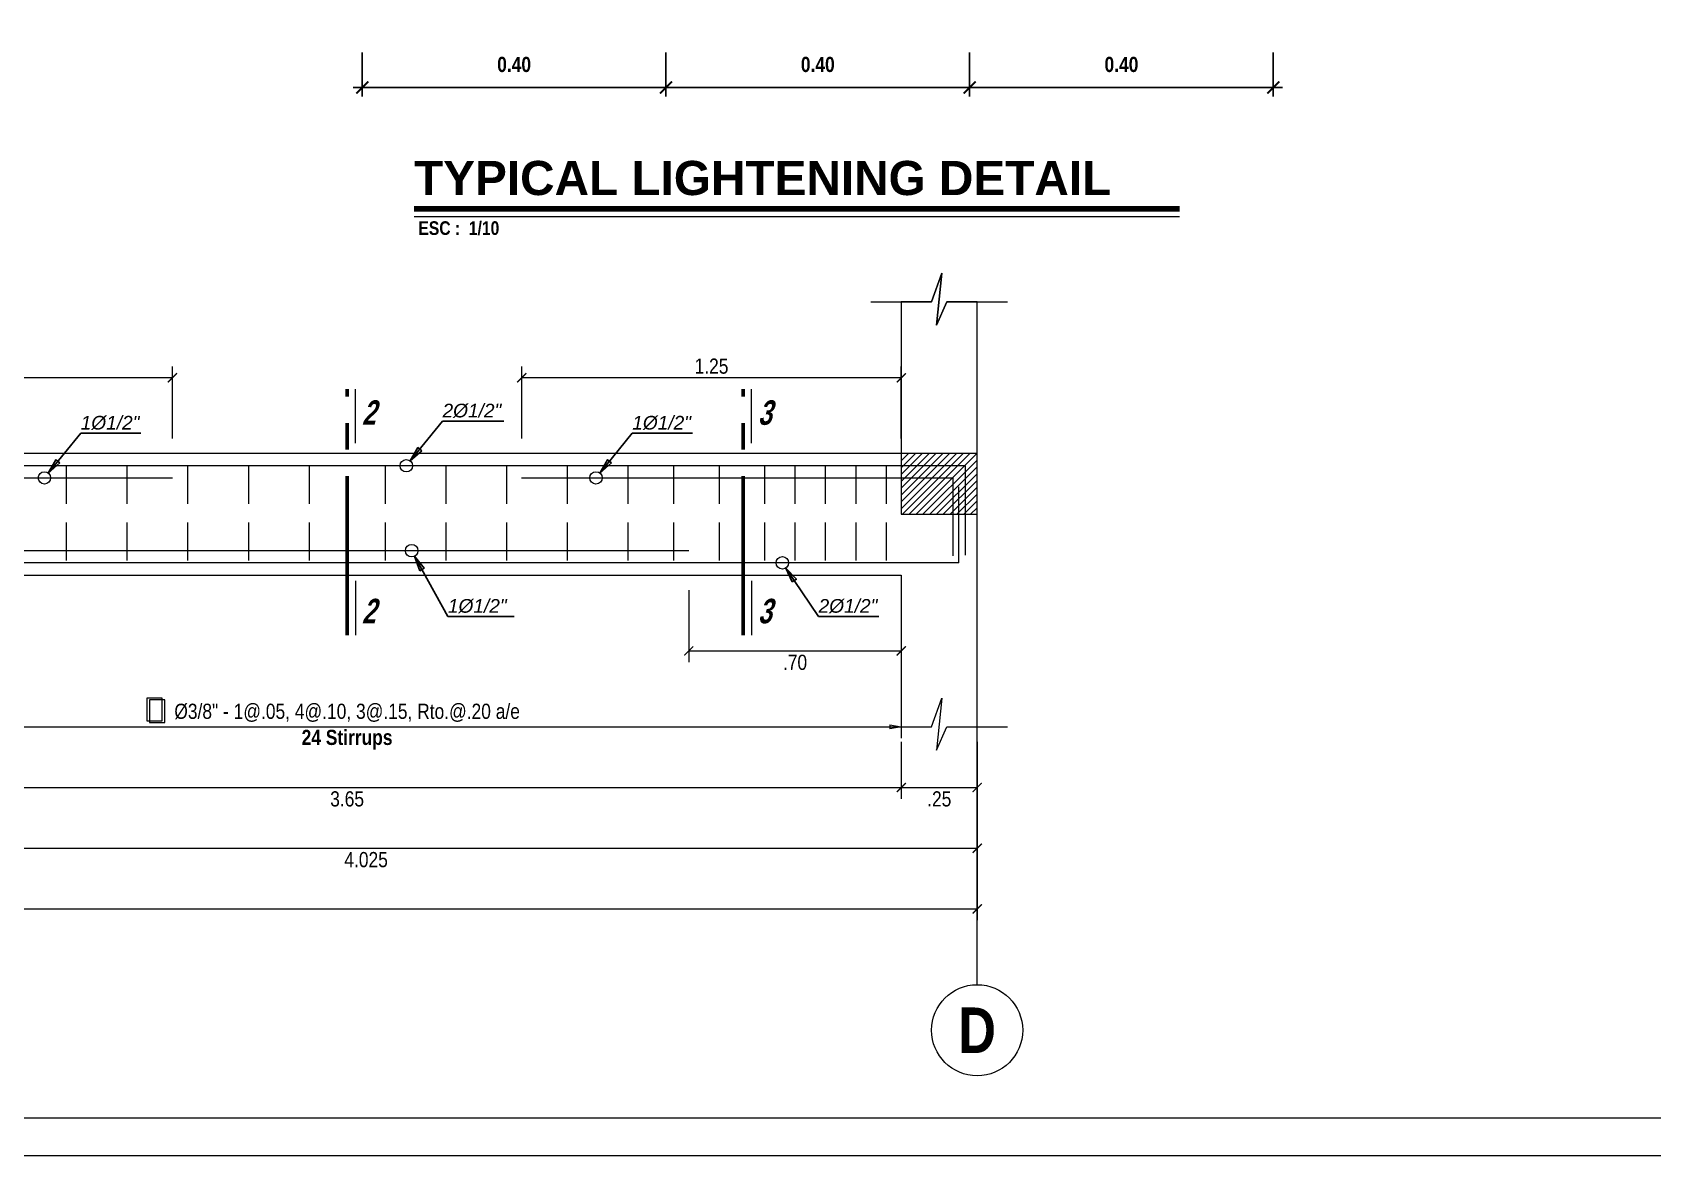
# Model space of a CAD drawing. Header units: millimetres. Extents: x 68 to 194, y 47 to 103.
# Drawn here: x 90.19 to 100.86, y 46.55 to 53.95 of the extents above; entities that cross this region are included whole.
import ezdxf
from ezdxf.enums import TextEntityAlignment as Align

# ---------------------------------------------------------------- set-up
doc = ezdxf.new("R2010")
doc.units = ezdxf.units.MM
doc.linetypes.add('CENTER2', pattern=[28.575, 19.05, -3.175, 3.175, -3.175])
doc.linetypes.add('DASHED2', pattern=[0.375, 0.25, -0.125])
for name, color, linetype, lineweight in [('E_Columna', 3, 'Continuous', 25), ('E_Estribo', 1, 'CENTER2', 20), ('E_Fierros', 2, 'Continuous', 50), ('G_Complemento', 30, 'Continuous', 20), ('G_Cortes', 3, 'Continuous', 60), ('G_Ejes', 253, 'Continuous', 20), ('G_Texto', 122, 'Continuous', 20)]:
    doc.layers.add(name, color=color, linetype=linetype, lineweight=lineweight)
doc.layers.add('G_Acotación', color=171, linetype='Continuous')
doc.styles.add('Acotacion', font='ARIALN.TTF')
doc.styles.add('ARIAL', font='ariali.ttf', dxfattribs={"height": 0.12})
doc.styles.add('Cotas', font='ARIALNB.TTF', dxfattribs={"height": 0.1})
doc.styles.add('Eje', font='ARIALNB.TTF', dxfattribs={"height": 0.3})
doc.styles.add('Notas', font='ARIALNB.TTF', dxfattribs={"height": 0.15})
doc.styles.add('Titulo', font='arialbd.ttf', dxfattribs={"height": 0.2})
doc.styles.add('TITULOS', font='ARIALNB.TTF', dxfattribs={"height": 0.3})
doc.dimstyles.new('110', dxfattribs={"dimtxt": 1, "dimasz": 0.08, "dimexe": 0.06, "dimexo": 0.1, "dimgap": 0.1, "dimtad": 3, "dimtih": 1, "dimtoh": 1, "dimlfac": 0.2, "dimzin": 1, "dimdsep": 46, "dimtxsty": 'Cotas', "dimblk": 'ARCHTICK', "dimcen": 2.5, "dimdle": 0.06, "dimclrt": 3, "dimazin": 0, "dimtp": 0.2, "dimtm": 0.2, "dimtfac": 1, "dimtix": 1, "dimtmove": 1, "dimatfit": 3, "dimldrblk": 'CLOSEDBLANK', "dimfxl": 0, "dimtolj": 1, "dimtzin": 1, "dimarcsym": 0})
doc.dimstyles.new('125', dxfattribs={"dimtxt": 1, "dimasz": 0.06, "dimexe": 0.06, "dimexo": 0.1, "dimgap": 0.08, "dimtad": 3, "dimtih": 1, "dimtoh": 1, "dimlfac": 0.5, "dimzin": 1, "dimdsep": 46, "dimtxsty": 'Cotas', "dimblk": 'ARCHTICK', "dimcen": 2.5, "dimdle": 0.06, "dimclrt": 4, "dimazin": 0, "dimtp": 0.2, "dimtm": 0.2, "dimtfac": 1, "dimtix": 1, "dimtmove": 1, "dimatfit": 3, "dimfxl": 0, "dimtolj": 1, "dimtzin": 1, "dimarcsym": 0})
doc.dimstyles.new('Lenin_25', dxfattribs={"dimscale": 0.5, "dimtxt": 0.2, "dimasz": 0.12, "dimexe": 0.15, "dimexo": 0.2, "dimgap": 0.05, "dimtad": 2, "dimtih": 1, "dimtoh": 1, "dimlfac": 0.5, "dimzin": 4, "dimdsep": 46, "dimtxsty": 'Acotacion', "dimblk": 'ARCHTICK', "dimcen": 0.12, "dimclrd": 256, "dimclre": 256, "dimclrt": 4, "dimazin": 1, "dimtm": 1e-09, "dimtfac": 1, "dimtmove": 2, "dimatfit": 2, "dimldrblk": 'ARCHTICK', "dimfxl": 0, "dimtolj": 1, "dimlwd": 13, "dimlwe": 18, "dimarcsym": 0})

# ---------------------------------------------------------------- blocks, each defined once
blk = doc.blocks.new('Eri')
blk.add_line((-1.7, 0), (0, 0))
blk.add_circle((-2, 0), 0.3)
at = {"color": 1, "style": 'Eje', "flags": 4}
blk.add_attdef('H', text='', height=0.3, dxfattribs=at).set_placement((-2, 0), align=Align.MIDDLE_CENTER)
blk = doc.blocks.new('_ArchTick')
at = {"color": 0, "linetype": 'ByBlock', "const_width": 0.15}
blk.add_lwpolyline([(-0.5, -0.5), (0.5, 0.5)], dxfattribs=at)
blk = doc.blocks.new('*D579')
at = {"layer": 'Defpoints', "color": 0}
for p in [(71.412, 49.373), (96.412, 49.373), (96.412, 48.173)]:
    blk.add_point(p, dxfattribs=at)
at = {"layer": 'G_Acotación', "lineweight": 18}
for p, q in [((71.412, 49.273), (71.412, 48.098)), ((96.412, 49.273), (96.412, 48.098))]:
    blk.add_line(p, q, dxfattribs=at)
at = {"layer": 'G_Acotación', "lineweight": 13}
blk.add_line((71.412, 48.173), (96.412, 48.173), dxfattribs=at)
at = {"layer": 'G_Acotación', "lineweight": 13, "xscale": 0.06, "yscale": 0.06, "zscale": 0.06, "rotation": 180}
blk.add_blockref('_ArchTick', (71.412, 48.173), dxfattribs=at)
at = {"layer": 'G_Acotación', "lineweight": 13, "xscale": 0.06, "yscale": 0.06, "zscale": 0.06}
blk.add_blockref('_ArchTick', (96.412, 48.173), dxfattribs=at)
at = {"layer": 'G_Acotación', "color": 4, "lineweight": 5, "insert": (83.912, 48.097), "char_height": 0.1, "attachment_point": 5, "style": 'Acotacion'}
blk.add_mtext('\\A1;12.500', dxfattribs=at)
blk = doc.blocks.new('*D665')
at = {"layer": 'Defpoints', "color": 0}
for p in [(88.612, 49.373), (95.912, 49.373), (95.912, 48.973)]:
    blk.add_point(p, dxfattribs=at)
at = {"layer": 'G_Acotación', "lineweight": 18}
for p, q in [((88.612, 49.273), (88.612, 48.898)), ((95.912, 49.273), (95.912, 48.898))]:
    blk.add_line(p, q, dxfattribs=at)
at = {"layer": 'G_Acotación', "lineweight": 13}
blk.add_line((88.612, 48.973), (95.912, 48.973), dxfattribs=at)
at = {"layer": 'G_Acotación', "lineweight": 13, "xscale": 0.06, "yscale": 0.06, "zscale": 0.06, "rotation": 180}
blk.add_blockref('_ArchTick', (88.612, 48.973), dxfattribs=at)
at = {"layer": 'G_Acotación', "lineweight": 13, "xscale": 0.06, "yscale": 0.06, "zscale": 0.06}
blk.add_blockref('_ArchTick', (95.912, 48.973), dxfattribs=at)
at = {"layer": 'G_Acotación', "color": 4, "lineweight": 5, "insert": (92.262, 48.897), "char_height": 0.1, "attachment_point": 5, "style": 'Acotacion'}
blk.add_mtext('\\A1;3.65', dxfattribs=at)
blk = doc.blocks.new('*D666')
at = {"layer": 'Defpoints', "color": 0}
for p in [(95.912, 49.373), (96.412, 49.373), (96.412, 48.973)]:
    blk.add_point(p, dxfattribs=at)
at = {"layer": 'G_Acotación', "lineweight": 18}
for p, q in [((95.912, 49.273), (95.912, 48.898)), ((96.412, 49.273), (96.412, 48.898))]:
    blk.add_line(p, q, dxfattribs=at)
at = {"layer": 'G_Acotación', "lineweight": 13}
blk.add_line((95.912, 48.973), (96.412, 48.973), dxfattribs=at)
at = {"layer": 'G_Acotación', "lineweight": 13, "xscale": 0.06, "yscale": 0.06, "zscale": 0.06, "rotation": 180}
blk.add_blockref('_ArchTick', (95.912, 48.973), dxfattribs=at)
at = {"layer": 'G_Acotación', "lineweight": 13, "xscale": 0.06, "yscale": 0.06, "zscale": 0.06}
blk.add_blockref('_ArchTick', (96.412, 48.973), dxfattribs=at)
at = {"layer": 'G_Acotación', "color": 4, "lineweight": 5, "insert": (96.162, 48.897), "char_height": 0.1, "attachment_point": 5, "style": 'Acotacion'}
blk.add_mtext('\\A1;.25', dxfattribs=at)
blk = doc.blocks.new('*D668')
at = {"layer": 'Defpoints', "color": 0}
for p in [(88.362, 49.373), (96.412, 49.373), (96.412, 48.573)]:
    blk.add_point(p, dxfattribs=at)
at = {"layer": 'G_Acotación', "lineweight": 18}
for p, q in [((88.362, 49.273), (88.362, 48.498)), ((96.412, 49.273), (96.412, 48.498))]:
    blk.add_line(p, q, dxfattribs=at)
at = {"layer": 'G_Acotación', "lineweight": 13}
blk.add_line((88.362, 48.573), (96.412, 48.573), dxfattribs=at)
at = {"layer": 'G_Acotación', "lineweight": 13, "xscale": 0.06, "yscale": 0.06, "zscale": 0.06, "rotation": 180}
blk.add_blockref('_ArchTick', (88.362, 48.573), dxfattribs=at)
at = {"layer": 'G_Acotación', "lineweight": 13, "xscale": 0.06, "yscale": 0.06, "zscale": 0.06}
blk.add_blockref('_ArchTick', (96.412, 48.573), dxfattribs=at)
at = {"layer": 'G_Acotación', "color": 4, "lineweight": 5, "insert": (92.387, 48.497), "char_height": 0.1, "attachment_point": 5, "style": 'Acotacion'}
blk.add_mtext('\\A1;4.025', dxfattribs=at)
blk = doc.blocks.new('_ClosedBlank')
at = {"color": 0, "linetype": 'ByBlock', "lineweight": -2}
for p, q in [((-1, 0.17), (0, 0)), ((-1, 0.17), (-1, -0.17)), ((0, 0), (-1, -0.17))]:
    blk.add_line(p, q, dxfattribs=at)
blk = doc.blocks.new('*D586')
at = {"layer": 'Defpoints', "color": 0}
for p in [(88.612, 50.373), (95.912, 50.373), (95.912, 49.373)]:
    blk.add_point(p, dxfattribs=at)
at = {"layer": 'G_Acotación', "lineweight": 18}
for p, q in [((88.612, 50.273), (88.612, 49.298)), ((95.912, 50.273), (95.912, 49.298))]:
    blk.add_line(p, q, dxfattribs=at)
at = {"layer": 'G_Acotación', "lineweight": 13}
blk.add_line((88.687, 49.373), (95.837, 49.373), dxfattribs=at)
at = {"layer": 'G_Acotación', "lineweight": 13, "xscale": 0.075, "yscale": 0.075, "zscale": 0.075, "rotation": 180}
blk.add_blockref('_ClosedBlank', (88.612, 49.373), dxfattribs=at)
at = {"layer": 'G_Acotación', "lineweight": 13, "xscale": 0.075, "yscale": 0.075, "zscale": 0.075}
blk.add_blockref('_ClosedBlank', (95.912, 49.373), dxfattribs=at)
at = {"layer": 'G_Acotación', "color": 4, "lineweight": 5, "insert": (92.262, 49.465), "char_height": 0.1, "attachment_point": 5, "style": 'Acotacion'}
blk.add_mtext('\\A1;Ø3/8" - 1@.05, 4@.10, 3@.15, Rto.@.20 a/e', dxfattribs=at)
blk = doc.blocks.new('*D591')
at = {"layer": 'Defpoints', "color": 0}
for p in [(88.612, 51.673), (88.612, 51.173), (91.112, 51.173)]:
    blk.add_point(p, dxfattribs=at)
at = {"layer": 'G_Acotación', "lineweight": 18}
for p, q in [((88.612, 51.273), (88.612, 51.748)), ((91.112, 51.273), (91.112, 51.748))]:
    blk.add_line(p, q, dxfattribs=at)
at = {"layer": 'G_Acotación', "lineweight": 13}
blk.add_line((91.112, 51.673), (88.612, 51.673), dxfattribs=at)
at = {"layer": 'G_Acotación', "lineweight": 13, "xscale": 0.06, "yscale": 0.06, "zscale": 0.06, "rotation": 180}
blk.add_blockref('_ArchTick', (88.612, 51.673), dxfattribs=at)
at = {"layer": 'G_Acotación', "lineweight": 13, "xscale": 0.06, "yscale": 0.06, "zscale": 0.06}
blk.add_blockref('_ArchTick', (91.112, 51.673), dxfattribs=at)
at = {"layer": 'G_Acotación', "color": 4, "lineweight": 5, "insert": (89.862, 51.749), "char_height": 0.1, "attachment_point": 5, "style": 'Acotacion'}
blk.add_mtext('\\A1;1.25', dxfattribs=at)
blk = doc.blocks.new('*D592')
at = {"layer": 'Defpoints', "color": 0}
for p in [(93.412, 51.673), (93.412, 51.173), (95.912, 51.173)]:
    blk.add_point(p, dxfattribs=at)
at = {"layer": 'G_Acotación', "lineweight": 18}
for p, q in [((93.412, 51.273), (93.412, 51.748)), ((95.912, 51.273), (95.912, 51.748))]:
    blk.add_line(p, q, dxfattribs=at)
at = {"layer": 'G_Acotación', "lineweight": 13}
blk.add_line((95.912, 51.673), (93.412, 51.673), dxfattribs=at)
at = {"layer": 'G_Acotación', "lineweight": 13, "xscale": 0.06, "yscale": 0.06, "zscale": 0.06, "rotation": 180}
blk.add_blockref('_ArchTick', (93.412, 51.673), dxfattribs=at)
at = {"layer": 'G_Acotación', "lineweight": 13, "xscale": 0.06, "yscale": 0.06, "zscale": 0.06}
blk.add_blockref('_ArchTick', (95.912, 51.673), dxfattribs=at)
at = {"layer": 'G_Acotación', "color": 4, "lineweight": 5, "insert": (94.662, 51.749), "char_height": 0.1, "attachment_point": 5, "style": 'Acotacion'}
blk.add_mtext('\\A1;1.25', dxfattribs=at)
blk = doc.blocks.new('*D597')
at = {"layer": 'Defpoints', "color": 0}
for p in [(94.512, 50.373), (95.912, 50.373), (95.912, 49.873)]:
    blk.add_point(p, dxfattribs=at)
at = {"layer": 'G_Acotación', "lineweight": 18}
for p, q in [((94.512, 50.273), (94.512, 49.798)), ((95.912, 50.273), (95.912, 49.798))]:
    blk.add_line(p, q, dxfattribs=at)
at = {"layer": 'G_Acotación', "lineweight": 13}
blk.add_line((94.512, 49.873), (95.912, 49.873), dxfattribs=at)
at = {"layer": 'G_Acotación', "lineweight": 13, "xscale": 0.06, "yscale": 0.06, "zscale": 0.06, "rotation": 180}
blk.add_blockref('_ArchTick', (94.512, 49.873), dxfattribs=at)
at = {"layer": 'G_Acotación', "lineweight": 13, "xscale": 0.06, "yscale": 0.06, "zscale": 0.06}
blk.add_blockref('_ArchTick', (95.912, 49.873), dxfattribs=at)
at = {"layer": 'G_Acotación', "color": 4, "lineweight": 5, "insert": (95.212, 49.797), "char_height": 0.1, "attachment_point": 5, "style": 'Acotacion'}
blk.add_mtext('\\A1;.70', dxfattribs=at)
blk = doc.blocks.new('VIGA01')
at = {"linetype": 'CENTER2', "lineweight": 60, "ltscale": 0.05}
blk.add_line((0, -1.087), (0, 0.387), dxfattribs=at)
at = {"lineweight": 20}
for p, q in [((0.05, 0.062), (0.05, 0.387)), ((0.05, -0.762), (0.05, -1.087))]:
    blk.add_line(p, q, dxfattribs=at)
at = {"ltscale": 1.1, "style": 'Notas', "oblique": 15.64103, "width": 0.871134, "flags": 4}
blk.add_attdef('C0', text='', height=0.1466, dxfattribs=at).set_placement((0.1748, 0.2459), align=Align.MIDDLE_CENTER)
blk.add_attdef('C1', text='', height=0.1466, rotation=360, dxfattribs=at).set_placement((0.1748, -0.943), align=Align.MIDDLE_CENTER)
blk = doc.blocks.new('*D619')
at = {"layer": 'Defpoints', "color": 0}
for p in [(96.362, 53.916), (98.362, 53.916), (98.362, 53.586)]:
    blk.add_point(p, dxfattribs=at)
at = {"layer": 'G_Acotación', "color": 0, "lineweight": -2}
for p, q in [((96.362, 53.816), (96.362, 53.526)), ((98.362, 53.816), (98.362, 53.526)), ((96.302, 53.586), (98.422, 53.586))]:
    blk.add_line(p, q, dxfattribs=at)
at = {"layer": 'G_Acotación', "color": 0, "lineweight": -2, "xscale": 0.08, "yscale": 0.08, "zscale": 0.08, "rotation": 180}
blk.add_blockref('_ArchTick', (96.362, 53.586), dxfattribs=at)
at = {"layer": 'G_Acotación', "color": 0, "lineweight": -2, "xscale": 0.08, "yscale": 0.08, "zscale": 0.08}
blk.add_blockref('_ArchTick', (98.362, 53.586), dxfattribs=at)
at = {"layer": 'G_Acotación', "color": 3, "lineweight": 5, "insert": (97.362, 53.737), "char_height": 0.1, "attachment_point": 5, "style": 'Cotas'}
blk.add_mtext('\\A1;0.40', dxfattribs=at)
blk = doc.blocks.new('*D623')
at = {"layer": 'Defpoints', "color": 0}
for p in [(92.362, 53.916), (94.362, 53.916), (94.362, 53.586)]:
    blk.add_point(p, dxfattribs=at)
at = {"layer": 'G_Acotación', "color": 0, "lineweight": -2}
for p, q in [((92.362, 53.816), (92.362, 53.526)), ((94.362, 53.816), (94.362, 53.526)), ((92.302, 53.586), (94.422, 53.586))]:
    blk.add_line(p, q, dxfattribs=at)
at = {"layer": 'G_Acotación', "color": 0, "lineweight": -2, "xscale": 0.08, "yscale": 0.08, "zscale": 0.08, "rotation": 180}
blk.add_blockref('_ArchTick', (92.362, 53.586), dxfattribs=at)
at = {"layer": 'G_Acotación', "color": 0, "lineweight": -2, "xscale": 0.08, "yscale": 0.08, "zscale": 0.08}
blk.add_blockref('_ArchTick', (94.362, 53.586), dxfattribs=at)
at = {"layer": 'G_Acotación', "color": 3, "lineweight": 5, "insert": (93.362, 53.737), "char_height": 0.1, "attachment_point": 5, "style": 'Cotas'}
blk.add_mtext('\\A1;0.40', dxfattribs=at)
blk = doc.blocks.new('*D624')
at = {"layer": 'Defpoints', "color": 0}
for p in [(94.362, 53.916), (96.362, 53.916), (96.362, 53.586)]:
    blk.add_point(p, dxfattribs=at)
at = {"layer": 'G_Acotación', "color": 0, "lineweight": -2}
for p, q in [((94.362, 53.816), (94.362, 53.526)), ((96.362, 53.816), (96.362, 53.526)), ((94.302, 53.586), (96.422, 53.586))]:
    blk.add_line(p, q, dxfattribs=at)
at = {"layer": 'G_Acotación', "color": 0, "lineweight": -2, "xscale": 0.08, "yscale": 0.08, "zscale": 0.08, "rotation": 180}
blk.add_blockref('_ArchTick', (94.362, 53.586), dxfattribs=at)
at = {"layer": 'G_Acotación', "color": 0, "lineweight": -2, "xscale": 0.08, "yscale": 0.08, "zscale": 0.08}
blk.add_blockref('_ArchTick', (96.362, 53.586), dxfattribs=at)
at = {"layer": 'G_Acotación', "color": 3, "lineweight": 5, "insert": (95.362, 53.737), "char_height": 0.1, "attachment_point": 5, "style": 'Cotas'}
blk.add_mtext('\\A1;0.40', dxfattribs=at)
blk = doc.blocks.new('*D632')
at = {"layer": 'Defpoints', "color": 0}
for p in [(96.362, 53.916), (98.362, 53.916), (98.362, 53.586)]:
    blk.add_point(p, dxfattribs=at)
at = {"layer": 'G_Acotación', "color": 0, "lineweight": -2}
for p, q in [((96.362, 53.816), (96.362, 53.526)), ((98.362, 53.816), (98.362, 53.526)), ((96.302, 53.586), (98.422, 53.586))]:
    blk.add_line(p, q, dxfattribs=at)
at = {"layer": 'G_Acotación', "color": 0, "lineweight": -2, "xscale": 0.08, "yscale": 0.08, "zscale": 0.08, "rotation": 180}
blk.add_blockref('_ArchTick', (96.362, 53.586), dxfattribs=at)
at = {"layer": 'G_Acotación', "color": 0, "lineweight": -2, "xscale": 0.08, "yscale": 0.08, "zscale": 0.08}
blk.add_blockref('_ArchTick', (98.362, 53.586), dxfattribs=at)
at = {"layer": 'G_Acotación', "color": 3, "lineweight": 5, "insert": (97.362, 53.737), "char_height": 0.1, "attachment_point": 5, "style": 'Cotas'}
blk.add_mtext('\\A1;0.40', dxfattribs=at)
blk = doc.blocks.new('*D636')
at = {"layer": 'Defpoints', "color": 0}
for p in [(92.362, 53.916), (94.362, 53.916), (94.362, 53.586)]:
    blk.add_point(p, dxfattribs=at)
at = {"layer": 'G_Acotación', "color": 0, "lineweight": -2}
for p, q in [((92.362, 53.816), (92.362, 53.526)), ((94.362, 53.816), (94.362, 53.526)), ((92.302, 53.586), (94.422, 53.586))]:
    blk.add_line(p, q, dxfattribs=at)
at = {"layer": 'G_Acotación', "color": 0, "lineweight": -2, "xscale": 0.08, "yscale": 0.08, "zscale": 0.08, "rotation": 180}
blk.add_blockref('_ArchTick', (92.362, 53.586), dxfattribs=at)
at = {"layer": 'G_Acotación', "color": 0, "lineweight": -2, "xscale": 0.08, "yscale": 0.08, "zscale": 0.08}
blk.add_blockref('_ArchTick', (94.362, 53.586), dxfattribs=at)
at = {"layer": 'G_Acotación', "color": 3, "lineweight": 5, "insert": (93.362, 53.737), "char_height": 0.1, "attachment_point": 5, "style": 'Cotas'}
blk.add_mtext('\\A1;0.40', dxfattribs=at)
blk = doc.blocks.new('*D637')
at = {"layer": 'Defpoints', "color": 0}
for p in [(94.362, 53.916), (96.362, 53.916), (96.362, 53.586)]:
    blk.add_point(p, dxfattribs=at)
at = {"layer": 'G_Acotación', "color": 0, "lineweight": -2}
for p, q in [((94.362, 53.816), (94.362, 53.526)), ((96.362, 53.816), (96.362, 53.526)), ((94.302, 53.586), (96.422, 53.586))]:
    blk.add_line(p, q, dxfattribs=at)
at = {"layer": 'G_Acotación', "color": 0, "lineweight": -2, "xscale": 0.08, "yscale": 0.08, "zscale": 0.08, "rotation": 180}
blk.add_blockref('_ArchTick', (94.362, 53.586), dxfattribs=at)
at = {"layer": 'G_Acotación', "color": 0, "lineweight": -2, "xscale": 0.08, "yscale": 0.08, "zscale": 0.08}
blk.add_blockref('_ArchTick', (96.362, 53.586), dxfattribs=at)
at = {"layer": 'G_Acotación', "color": 3, "lineweight": 5, "insert": (95.362, 53.737), "char_height": 0.1, "attachment_point": 5, "style": 'Cotas'}
blk.add_mtext('\\A1;0.40', dxfattribs=at)
blk = doc.blocks.new('Titulo')
at = {"style": 'Titulo', "oblique": 20, "flags": 4}
blk.add_attdef('TITULO', (0.026, 0.189), '', height=0.3, dxfattribs=at)
at = {"oblique": 20, "flags": 4}
blk.add_attdef('ESCALA', (0.26, -0.101), '', height=0.11, dxfattribs=at)

msp = doc.modelspace()

# ---------------------------------------------------------------- hatches: boundary and pattern name
at = {"layer": 'E_Columna', "lineweight": 5}
h = msp.add_hatch(dxfattribs=at)
h.set_pattern_fill('LINE', color=256, scale=0.01, angle=45, style=0)
h.set_pattern_definition([(45, (-1014.812057, -744.212515), (-0.0224506403, 0.0224506403), [])])
h.paths.add_polyline_path([(95.9116, 50.7731), (96.4116, 50.7731), (96.4116, 51.1731), (95.9116, 51.1731)])

# ---------------------------------------------------------------- linework, layer by layer
at = {"lineweight": 5}
for points in [[(109.6519, 46.547), (109.6519, 74.1029), (68.6019, 74.1029), (68.6019, 46.547)], [(109.4019, 46.797), (109.4019, 73.8529), (68.8519, 73.8529), (68.8519, 46.797)]]:
    msp.add_lwpolyline(points, close=True, dxfattribs=at)
at = {"layer": 'E_Columna', "lineweight": 5}
msp.add_lwpolyline([(95.9116, 50.7731), (96.4116, 50.7731), (96.4116, 51.1731), (95.9116, 51.1731)], close=True, dxfattribs=at)
at = {"layer": 'E_Estribo', "linetype": 'DASHED2', "lineweight": 5}
for p, q in [((90.4116, 51.0931), (90.4116, 50.4531)), ((90.8116, 51.0931), (90.8116, 50.4531)), ((91.2116, 51.0931), (91.2116, 50.4531)), ((91.6116, 51.0931), (91.6116, 50.4531)), ((92.0116, 51.0931), (92.0116, 50.4531)), ((92.5116, 51.0931), (92.5116, 50.4531)), ((92.9116, 51.0931), (92.9116, 50.4531)), ((93.3116, 51.0931), (93.3116, 50.4531)), ((93.7116, 51.0931), (93.7116, 50.4531)), ((94.1116, 51.0931), (94.1116, 50.4531)), ((94.4116, 51.0931), (94.4116, 50.4531)), ((94.7116, 51.0931), (94.7116, 50.4531)), ((95.0116, 51.0931), (95.0116, 50.4531)), ((95.2116, 51.0931), (95.2116, 50.4531)), ((95.4116, 51.0931), (95.4116, 50.4531)), ((95.6116, 51.0931), (95.6116, 50.4531)), ((95.8116, 51.0931), (95.8116, 50.4531))]:
    msp.add_line(p, q, dxfattribs=at)
at = {"layer": 'E_Estribo', "lineweight": 5}
for points in [[(90.9435, 49.4114), (91.0435, 49.4114), (91.0435, 49.5614), (90.9435, 49.5614)], [(90.9613, 49.4012), (91.0613, 49.4012), (91.0613, 49.5512), (90.9613, 49.5512)]]:
    msp.add_lwpolyline(points, close=True, dxfattribs=at)
at = {"layer": 'E_Fierros', "lineweight": 5}
for p, q in [((96.3316, 51.0931), (69.8916, 51.0931)), ((85.2116, 51.0131), (91.1116, 51.0131)), ((93.4116, 51.0131), (96.2516, 51.0131)), ((96.2516, 51.0131), (96.2516, 50.5004)), ((96.3316, 51.0931), (96.3316, 50.5037)), ((96.2916, 50.4531), (96.2916, 50.9531)), ((94.5116, 50.5331), (90.0116, 50.5331)), ((96.2916, 50.4531), (71.5316, 50.4531))]:
    msp.add_line(p, q, dxfattribs=at)
at = {"layer": 'G_Complemento', "lineweight": 5}
msp.add_lwpolyline([(88.6116, 50.3731), (95.9116, 50.3731), (95.9116, 49.3731), (96.1116, 49.3731), (96.1798, 49.5626), (96.1433, 49.2192), (96.2116, 49.3731), (96.4116, 49.3731), (96.4116, 52.1731), (96.2116, 52.1731), (96.1433, 52.0192), (96.1798, 52.3626), (96.1116, 52.1731), (95.9116, 52.1731), (95.9116, 51.1731), (88.6116, 51.1731)], dxfattribs=at)
at = {"layer": 'G_Cortes', "lineweight": 5}
for points in [[(95.7116, 52.1731), (96.1116, 52.1731), (96.1798, 52.3626), (96.1433, 52.0192), (96.2116, 52.1731), (96.4116, 52.1731), (96.6116, 52.1731)], [(95.7116, 49.3731), (96.1116, 49.3731), (96.1798, 49.5626), (96.1433, 49.2192), (96.2116, 49.3731), (96.4116, 49.3731), (96.6116, 49.3731)]]:
    msp.add_lwpolyline(points, dxfattribs=at)
at = {"layer": 'G_Texto', "lineweight": 5, "const_width": 0.0375}
msp.add_lwpolyline([(92.7028, 52.786), (97.7444, 52.786)], dxfattribs=at)
at = {"layer": 'G_Texto', "lineweight": 5}
msp.add_lwpolyline([(92.7028, 52.7348), (97.7444, 52.7348)], dxfattribs=at)
for centre in [(92.6516, 51.0931), (90.2683, 51.0131), (93.901, 51.0131), (92.6869, 50.5331), (95.1285, 50.4531)]:
    msp.add_circle(centre, 0.041, dxfattribs=at)

# ---------------------------------------------------------------- block references
at = {"layer": 'G_Cortes', "lineweight": 5}
ref = msp.add_blockref('VIGA01', (92.2616, 51.1731), dxfattribs=dict(at, xscale=1.099999999999909, yscale=1.099999999999909, zscale=1.099999999999909))
ref.add_attrib('C1', '2', dxfattribs={"layer": '0', "ltscale": 1.1, "height": 0.1613, "rotation": 360, "style": 'Notas', "oblique": 15.64103, "width": 0.871134}).set_placement((92.4039, 50.1358), align=Align.MIDDLE_CENTER)
ref.add_attrib('C0', '2', dxfattribs={"layer": '0', "ltscale": 1.1, "height": 0.1613, "style": 'Notas', "oblique": 15.64103, "width": 0.871134}).set_placement((92.4039, 51.4436), align=Align.MIDDLE_CENTER)
ref = msp.add_blockref('VIGA01', (94.8701, 51.1731), dxfattribs=dict(at, xscale=1.099999999999909, yscale=1.099999999999909, zscale=1.099999999999909))
ref.add_attrib('C1', '3', dxfattribs={"layer": '0', "ltscale": 1.1, "height": 0.1613, "rotation": 360, "style": 'Notas', "oblique": 15.64103, "width": 0.871134}).set_placement((95.0123, 50.1358), align=Align.MIDDLE_CENTER)
ref.add_attrib('C0', '3', dxfattribs={"layer": '0', "ltscale": 1.1, "height": 0.1613, "style": 'Notas', "oblique": 15.64103, "width": 0.871134}).set_placement((95.0123, 51.4436), align=Align.MIDDLE_CENTER)
at = {"layer": 'G_Ejes', "lineweight": 5}
ref = msp.add_blockref('Eri', (96.4116, 49.3731), dxfattribs=dict(at, rotation=90))
ref.add_attrib('H', 'D', dxfattribs={"layer": '0', "color": 1, "height": 0.3, "style": 'Eje', "flags": 4}).set_placement((96.4116, 47.3731), align=Align.MIDDLE_CENTER)
at = {"layer": 'G_Texto', "lineweight": 5}
ref = msp.add_blockref('Titulo', (92.7028, 52.7348), dxfattribs=dict(at, xscale=0.75, yscale=0.75, zscale=0.75))
ref.add_attrib('TITULO', 'TYPICAL LIGHTENING DETAIL', (92.7028, 52.8769), dxfattribs={"layer": '0', "height": 0.225, "style": 'Titulo', "flags": 4})
ref.add_attrib('ESCALA', ' ESC :  1/10', (92.7028, 52.6141), dxfattribs={"layer": '0', "height": 0.09, "style": 'Cotas', "flags": 4})

# ---------------------------------------------------------------- texts
at = {"layer": 'G_Texto', "lineweight": 5, "style": 'ARIAL'}
for s, p in [('2Ø1/2"', (92.8905, 51.4118)), ('1Ø1/2"', (90.5072, 51.3318)), ('1Ø1/2"', (94.1399, 51.3318)), ('1Ø1/2"', (92.9258, 50.1246)), ('2Ø1/2"', (95.3674, 50.1246))]:
    msp.add_text(s, height=0.09, dxfattribs=at).set_placement(p)
at = {"layer": 'G_Texto', "color": 0, "lineweight": 5, "style": 'TITULOS'}
msp.add_text('24 Stirrups', height=0.1, dxfattribs=at).set_placement((92.2616, 49.3531), align=Align.TOP_CENTER)

# ---------------------------------------------------------------- dimensions: what is measured, and where the dimension line sits
at = {"layer": 'G_Acotación', "lineweight": 5}
for base, p1, p2, picture, middle in [((94.3621, 53.5864), (92.3621, 53.9164), (94.3621, 53.9164), '*D623', (93.3621, 53.7374)), ((94.3621, 53.5864), (92.3621, 53.9164), (94.3621, 53.9164), '*D636', (93.3621, 53.7374)), ((96.3621, 53.5864), (94.3621, 53.9164), (96.3621, 53.9164), '*D624', (95.3621, 53.7374)), ((96.3621, 53.5864), (94.3621, 53.9164), (96.3621, 53.9164), '*D637', (95.3621, 53.7374)), ((98.3621, 53.5864), (96.3621, 53.9164), (98.3621, 53.9164), '*D619', (97.3621, 53.7374)), ((98.3621, 53.5864), (96.3621, 53.9164), (98.3621, 53.9164), '*D632', (97.3621, 53.7374))]:
    dim = msp.add_linear_dim(base=base, p1=p1, p2=p2, dimstyle='110', dxfattribs=at)
    dim.commit()
    dim.dimension.update_dxf_attribs({"geometry": picture, "text_midpoint": middle})
for base, p1, p2, override, picture, middle in [((88.6116, 51.6731), (91.1116, 51.1731), (88.6116, 51.1731), {"dimfxl": 0.065}, '*D591', (89.8616, 51.7492)), ((93.4116, 51.6731), (95.9116, 51.1731), (93.4116, 51.1731), {"dimfxl": 0.065}, '*D592', (94.6616, 51.7492)), ((95.9116, 49.8731), (94.5116, 50.3731), (95.9116, 50.3731), {"dimfxl": 0.065}, '*D597', (95.2116, 49.7971)), ((96.4116, 48.1731), (71.4116, 49.3731), (96.4116, 49.3731), {"dimdec": 3, "dimfxl": 0.06}, '*D579', (83.9116, 48.0971)), ((96.4116, 48.5731), (88.3616, 49.3731), (96.4116, 49.3731), {"dimdec": 3, "dimfxl": 0.06}, '*D668', (92.3866, 48.4971)), ((95.9116, 48.9731), (88.6116, 49.3731), (95.9116, 49.3731), {"dimfxl": 0.06}, '*D665', (92.2616, 48.8971)), ((96.4116, 48.9731), (95.9116, 49.3731), (96.4116, 49.3731), {"dimfxl": 0.06}, '*D666', (96.1616, 48.8971))]:
    dim = msp.add_linear_dim(base=base, p1=p1, p2=p2, dimstyle='Lenin_25', override=override, dxfattribs=at)
    dim.commit()
    dim.dimension.update_dxf_attribs({"geometry": picture, "text_midpoint": middle})
dim = msp.add_linear_dim(base=(95.9116, 49.3731), p1=(88.6116, 50.3731), p2=(95.9116, 50.3731), text='Ø3/8" - 1@.05, 4@.10, 3@.15, Rto.@.20 a/e', dimstyle='Lenin_25', override={"dimasz": 0.15, "dimtad": 3, "dimblk1": 'ClosedBlank', "dimblk2": 'ClosedBlank', "dimsah": 1, "dimfxl": 0.065}, dxfattribs=at)
dim.commit()
dim.dimension.update_dxf_attribs({"geometry": '*D586', "text_midpoint": (92.2616, 49.4647)})

# ---------------------------------------------------------------- leaders
at = {"layer": 'G_Texto', "lineweight": 5}
for points in [[(92.6774, 51.1249), (92.8905, 51.3868), (93.2939, 51.3868)], [(90.2941, 51.0449), (90.5072, 51.3068), (90.9032, 51.3068)], [(93.9269, 51.0449), (94.1399, 51.3068), (94.536, 51.3068)], [(92.7066, 50.4972), (92.9258, 50.0998), (93.3614, 50.0998)], [(95.1515, 50.4192), (95.3674, 50.0998), (95.7634, 50.0998)]]:
    msp.add_leader(points, dimstyle='125', override={"dimasz": 0.1, "dimgap": 0.08, "dimtad": 0, "dimldrblk": 'ClosedBlank'}, dxfattribs=at)

doc.saveas('drawing.dxf')
